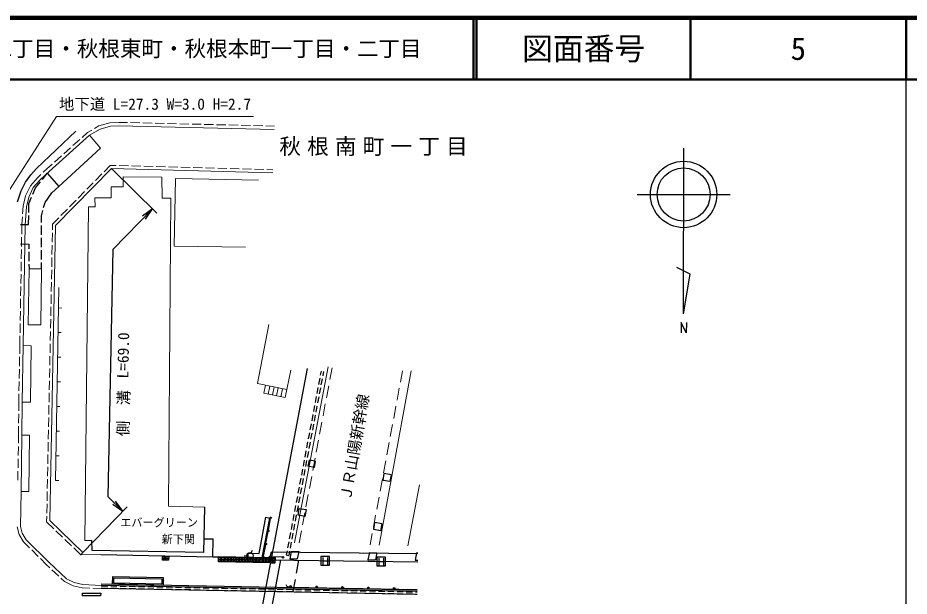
# Model space of a CAD drawing. Units: millimetres at full size, sheet at 1:1000; details may follow other scales. Extents: x 40000 to 680000, y 20000 to 380000.
# Drawn here: x 434717 to 579500, y 286120 to 380000 of the extents above; entities that cross this region are included whole.
import ezdxf
from ezdxf.enums import TextEntityAlignment as Align

# ---------------------------------------------------------------- set-up
doc = ezdxf.new("R2010")
doc.units = ezdxf.units.MM
doc.header["$LTSCALE"] = 1000
for name, color, linetype, lineweight in [('M-BGD', 7, 'Continuous', 25), ('M-BMK-SRVR', 3, 'Continuous', 25), ('M-STR-HTXT', 7, 'Continuous', 13), ('M-STR-STR3', 7, 'Continuous', 25), ('M-STR-STRC', 7, 'Continuous', 25), ('M-TTL', 2, 'Continuous', 140), ('M-TTL-BAND', 7, 'Continuous', 25), ('M-TTL-LINE', 7, 'Continuous', 50), ('M-WORK', 1, 'Continuous', 13)]:
    doc.layers.add(name, color=color, linetype=linetype, lineweight=lineweight)
doc.layers.add('M-BMK-HTXT', color=7, linetype='Continuous')
doc.layers.add('M-TTL-TXT', color=7, linetype='Continuous')
doc.styles.add('ＭＳ ゴシック', font='')
doc.styles.get('ＭＳ ゴシック').set_extended_font_data('MS Gothic')

# ---------------------------------------------------------------- blocks, each defined once
blk = doc.blocks.new('open_arrow')
at = {"color": 0, "linetype": 'Continuous', "lineweight": -2}
blk.add_lwpolyline([(7.5, 1.25), (0, 0), (7.5, -1.25)], dxfattribs=at)

msp = doc.modelspace()

# ---------------------------------------------------------------- linework, layer by layer
at = {"layer": 'M-BGD'}
for p, q in [((472856, 276182), (481765, 323055)), ((483749, 321481), (483563, 320499)), ((483968, 322637), (483842, 321973)), ((484361, 322563), (484235, 321898)), ((483469, 320008), (483283, 319025)), ((484142, 321407), (483956, 320424)), ((483190, 318534), (483004, 317551)), ((483862, 319933), (483676, 318951)), ((483583, 318459), (483397, 317477)), ((482911, 317060), (482725, 316078)), ((483304, 316986), (483118, 316003)), ((482632, 315586), (482446, 314604)), ((483025, 315512), (482839, 314529)), ((482352, 314113), (482166, 313130)), ((482745, 314038), (482559, 313056)), ((482073, 312639), (481887, 311656)), ((482466, 312564), (482280, 311582)), ((481794, 311165), (481608, 310182)), ((482187, 311091), (482001, 310108)), ((481515, 309691), (481328, 308709)), ((481908, 309617), (481721, 308634)), ((481235, 308217), (481049, 307235)), ((481628, 308143), (481442, 307160)), ((482024, 308205), (481849, 307212)), ((482846, 307023), (481849, 307212)), ((483022, 308015), (482024, 308205)), ((483022, 308015), (482846, 307023)), ((480956, 306744), (480770, 305761)), ((481349, 306669), (481163, 305687)), ((494052, 304903), (494240, 306023)), ((495345, 305837), (494240, 306023)), ((495345, 305837), (495157, 304717)), ((480677, 305270), (480491, 304287)), ((481070, 305195), (480884, 304213)), ((495157, 304717), (494052, 304903)), ((480398, 303796), (480211, 302814)), ((480791, 303722), (480604, 302739)), ((480118, 302322), (479932, 301340)), ((480511, 302248), (480325, 301265)), ((464950, 293208), (465080, 300587)), ((479839, 300849), (479653, 299866)), ((480232, 300774), (480046, 299792)), ((480235, 299243), (480424, 300363)), ((480424, 300363), (481528, 300177)), ((481528, 300177), (481340, 299058)), ((473896, 293040), (475028, 298919)), ((474431, 292381), (475666, 298796)), ((475028, 298919), (475666, 298796)), ((475409, 296844), (475753, 298722)), ((479560, 299375), (479374, 298392)), ((479953, 299300), (479767, 298318)), ((481340, 299058), (480235, 299243)), ((479281, 297901), (479094, 296919)), ((479674, 297827), (479487, 296844)), ((492544, 296933), (492732, 298052)), ((493648, 296747), (492544, 296933)), ((493837, 297867), (492732, 298052)), ((493837, 297867), (493648, 296747)), ((464989, 295447), (466438, 295420)), ((466409, 292526), (466438, 295420)), ((475020, 294719), (475364, 296598)), ((479001, 296427), (478815, 295445)), ((479394, 296353), (479208, 295370)), ((446768, 293529), (446763, 295133)), ((474632, 292595), (474975, 294474)), ((478722, 294953), (478536, 293971)), ((479115, 294879), (478929, 293897)), ((464950, 293208), (446768, 293529)), ((448190, 292861), (466409, 292526)), ((458205, 291969), (458219, 292577)), ((458219, 292577), (459225, 292554)), ((458456, 291963), (458470, 292572)), ((458708, 291957), (458722, 292566)), ((458959, 291951), (458973, 292560)), ((459225, 292554), (459211, 291945)), ((466409, 292526), (467333, 292495)), ((467320, 291695), (467333, 292495)), ((475739, 292356), (467333, 292495)), ((471956, 292653), (471456, 292636)), ((472092, 293073), (472080, 292423)), ((472092, 293073), (473896, 293040)), ((472636, 293136), (472817, 293602)), ((475859, 293258), (475564, 292014)), ((477675, 292434), (475818, 292485)), ((499712, 292973), (475859, 293258)), ((478443, 293480), (478317, 292815)), ((478317, 292815), (478710, 292741)), ((478836, 293405), (478710, 292741)), ((479117, 293377), (478876, 292196)), ((479117, 293377), (480347, 293346)), ((480347, 293346), (480107, 292164)), ((491816, 293206), (491571, 292027)), ((491816, 293206), (493048, 293179)), ((493048, 293179), (492803, 292000)), ((499488, 293151), (499251, 291988)), ((499488, 293151), (499716, 293151)), ((459211, 291945), (458205, 291969)), ((458212, 292273), (459218, 292250)), ((475726, 291556), (467320, 291695)), ((475728, 291656), (467321, 291795)), ((475733, 291956), (467326, 292095)), ((475738, 292256), (467331, 292395)), ((467568, 291791), (467578, 292390)), ((467816, 291786), (467826, 292386)), ((468063, 291782), (468073, 292382)), ((468310, 291778), (468320, 292378)), ((468557, 291774), (468567, 292374)), ((468805, 291770), (468815, 292370)), ((469052, 291766), (469062, 292366)), ((469299, 291762), (469309, 292362)), ((469546, 291758), (469556, 292358)), ((469794, 291754), (469804, 292354)), ((470041, 291750), (470051, 292350)), ((470288, 291746), (470298, 292346)), ((470535, 291742), (470545, 292341)), ((470783, 291737), (470793, 292337)), ((471030, 291733), (471040, 292333)), ((471277, 291729), (471287, 292329)), ((471524, 291725), (471534, 292325)), ((471772, 291721), (471782, 292321)), ((472019, 291717), (472029, 292317)), ((472266, 291713), (472276, 292313)), ((472513, 291709), (472523, 292309)), ((472761, 291705), (472771, 292305)), ((473008, 291701), (473018, 292301)), ((473255, 291697), (473265, 292296)), ((473502, 291692), (473512, 292292)), ((473750, 291688), (473760, 292288)), ((473997, 291684), (474007, 292284)), ((474244, 291680), (474254, 292280)), ((474491, 291676), (474501, 292276)), ((477390, 291990), (474678, 277574)), ((474739, 291672), (474749, 292272)), ((474986, 291668), (474996, 292268)), ((475233, 291664), (475243, 292264)), ((475480, 291660), (475490, 292260)), ((475564, 292014), (499683, 291698)), ((475726, 291556), (475739, 292356)), ((475726, 291556), (476521, 291503)), ((475739, 292356), (476549, 292339)), ((475850, 292203), (475828, 291648)), ((475828, 291648), (476429, 291624)), ((475839, 291930), (476440, 291907)), ((475850, 292215), (476451, 292191)), ((476128, 291636), (476150, 292197)), ((476429, 291624), (476451, 292191)), ((476521, 291503), (476549, 292339)), ((478876, 292196), (480107, 292164)), ((479986, 289835), (480368, 291951)), ((491571, 292027), (492803, 292000)), ((499251, 291988), (499689, 291989)), ((450103, 288052), (450130, 289302)), ((450130, 289302), (458337, 289122)), ((450307, 288247), (450326, 289097)), ((458114, 288076), (450307, 288247)), ((450326, 289097), (458133, 288927)), ((458133, 288927), (458114, 288076)), ((458337, 289122), (458310, 287872)), ((479452, 286882), (479808, 288851)), ((499559, 286370), (448267, 287370)), ((448269, 287460), (449317, 287439)), ((449323, 287739), (448275, 287760)), ((499571, 286869), (448277, 287870)), ((499576, 287069), (448281, 288069)), ((449817, 287429), (450816, 287410)), ((450822, 287710), (449823, 287729)), ((458310, 287872), (450103, 288052)), ((451316, 287400), (452316, 287381)), ((452322, 287681), (451322, 287700)), ((452816, 287371), (453816, 287351)), ((453822, 287651), (452822, 287671)), ((454316, 287342), (455316, 287322)), ((455321, 287622), (454322, 287642)), ((455816, 287312), (456815, 287293)), ((456821, 287593), (455821, 287612)), ((457315, 287283), (458315, 287264)), ((458321, 287564), (457321, 287583)), ((458815, 287254), (459815, 287234)), ((459821, 287534), (458821, 287554)), ((460315, 287225), (461314, 287205)), ((461320, 287505), (460321, 287525)), ((461814, 287195), (462814, 287176)), ((462820, 287476), (461820, 287495)), ((463314, 287166), (464314, 287147)), ((464320, 287447), (463320, 287466)), ((464814, 287137), (465814, 287117)), ((465819, 287417), (464820, 287437)), ((466314, 287108), (467313, 287088)), ((467319, 287388), (466319, 287408)), ((467813, 287079), (468813, 287059)), ((468819, 287359), (467819, 287378)), ((469313, 287049), (470313, 287030)), ((470319, 287330), (469319, 287349)), ((470813, 287020), (471813, 287001)), ((471818, 287300), (470819, 287320)), ((472312, 286991), (473312, 286971)), ((473318, 287271), (472318, 287291)), ((473812, 286962), (474812, 286942)), ((474818, 287242), (473818, 287261)), ((475312, 286932), (476312, 286913)), ((476317, 287213), (475318, 287232)), ((476812, 286903), (477811, 286884)), ((477817, 287184), (476817, 287203)), ((478311, 286874), (479311, 286854)), ((479317, 287154), (478317, 287174)), ((479811, 286845), (480811, 286825)), ((480817, 287125), (479817, 287145)), ((481311, 286815), (482311, 286796)), ((482316, 287096), (481317, 287115)), ((482810, 286786), (483810, 286767)), ((483816, 287067), (482816, 287086)), ((484310, 286757), (485310, 286737)), ((485316, 287037), (484316, 287057)), ((485810, 286728), (486810, 286708)), ((486816, 287008), (485816, 287028)), ((487310, 286698), (488309, 286679)), ((488315, 286979), (487315, 286998)), ((489815, 286950), (488815, 286969)), ((491315, 286920), (490315, 286940)), ((492814, 286891), (491815, 286911)), ((494314, 286862), (493314, 286881)), ((495814, 286833), (494814, 286852)), ((497314, 286803), (496314, 286823)), ((498813, 286774), (497813, 286794)), ((499568, 286759), (499313, 286764)), ((445196, 286175), (445199, 286625)), ((448171, 286157), (445196, 286175)), ((445199, 286625), (448174, 286606)), ((448174, 286606), (448171, 286157)), ((488809, 286669), (489809, 286650)), ((490309, 286640), (491309, 286620)), ((491809, 286611), (492809, 286591)), ((493308, 286581), (494308, 286562)), ((494808, 286552), (495808, 286533)), ((496308, 286523), (497308, 286503)), ((497808, 286494), (498807, 286474)), ((499307, 286464), (499561, 286459))]:
    msp.add_line(p, q, dxfattribs=at)
for centre, radius in [((475776, 298845), 125), ((475387, 296721), 125), ((474998, 294596), 125), ((472455, 292670), 500), ((474609, 292472), 125), ((475693, 292488), 125), ((477800, 292431), 125)]:
    msp.add_circle(centre, radius, dxfattribs=at)
at = {"layer": 'M-BMK-SRVR'}
for p, q in [((542837, 331933), (542881, 358866)), ((535327, 351337), (550410, 351312)), ((543925, 338395), (541772, 339476)), ((542837, 331933), (543925, 338395)), ((542442, 330536), (542448, 328867)), ((543302, 328867), (542442, 330536)), ((543305, 330530), (543302, 328867))]:
    msp.add_line(p, q, dxfattribs=at)
for radius in [5387, 4309]:
    msp.add_circle((542869, 351325), radius, dxfattribs=at)
at = {"layer": 'M-STR-HTXT'}
msp.add_lwpolyline([(428976, 345322), (441000, 364000), (473000, 364000)], dxfattribs=at)
at = {"layer": 'M-STR-STR3'}
for p, q in [((438699, 353778), (439490, 354777)), ((439490, 354777), (441400, 352633)), ((437597, 352387), (438388, 353386)), ((437145, 351366), (437597, 352387)), ((440246, 351608), (441400, 352633)), ((436490, 349887), (436942, 350908)), ((439136, 350031), (440246, 351608)), ((436484, 348426), (436490, 349887)), ((438907, 349186), (439136, 350031)), ((436475, 346464), (436482, 347926)), ((438546, 347859), (438776, 348703)), ((438549, 346784), (438546, 347859)), ((435164, 346477), (436475, 346464)), ((438554, 344784), (438550, 346284)), ((435161, 343287), (436499, 343273)), ((436499, 343273), (436507, 342505)), ((438560, 342784), (438556, 344284)), ((436512, 342005), (436526, 340505)), ((438565, 340784), (438561, 342284)), ((438570, 339209), (438567, 340284)), ((436531, 340005), (436539, 339237)), ((438570, 339209), (436539, 339237))]:
    msp.add_line(p, q, dxfattribs=at)
at = {"layer": 'M-STR-STRC'}
for p, q in [((437769, 355556), (444141, 361591)), ((436817, 354537), (437769, 355556)), ((449926, 355540), (457313, 348291)), ((435233, 351924), (435985, 353340)), ((435985, 353340), (436817, 354537)), ((434662, 350150), (435233, 351924)), ((456599, 348992), (450133, 342403)), ((450133, 342403), (449331, 302288)), ((449331, 302288), (451799, 299903)), ((445299, 293181), (452494, 300621)), ((485333, 292566), (483933, 292561)), ((483933, 292561), (483938, 291161)), ((485338, 291166), (485333, 292566)), ((483938, 291161), (485338, 291166)), ((484316, 291222), (484312, 292411)), ((484314, 291862), (485008, 291865)), ((485006, 292421), (485010, 291228)), ((494429, 292447), (493029, 292442)), ((493029, 292442), (493034, 291042)), ((493034, 291042), (494434, 291047)), ((493412, 291103), (493408, 292292)), ((493410, 291743), (494104, 291745)), ((494102, 292302), (494106, 291109)), ((494434, 291047), (494429, 292447)), ((478349, 287930), (478349, 287975)), ((478362, 287855), (478349, 287930)), ((478405, 287764), (478362, 287855)), ((478449, 287703), (478405, 287764)), ((478508, 287657), (478449, 287703)), ((478598, 287610), (478508, 287657)), ((478672, 287594), (478598, 287610)), ((478792, 287591), (478672, 287594)), ((478792, 287591), (479042, 287587)), ((479042, 287587), (499578, 287194))]:
    msp.add_line(p, q, dxfattribs=at)
for centre in [(479045, 287712), (483245, 287631), (487446, 287551), (491647, 287471), (495848, 287391)]:
    msp.add_circle(centre, 125, dxfattribs=at)
at = {"layer": 'M-TTL'}
msp.add_line((680000, 380000), (40000, 380000), dxfattribs=at)
at = {"layer": 'M-TTL-BAND'}
msp.add_line((579000, 20000), (579000, 370000), dxfattribs=at)
at = {"layer": 'M-TTL-LINE'}
for p, q in [((508747, 380000), (508747, 370000)), ((509247, 380000), (509247, 370000)), ((543997, 380000), (543997, 370000)), ((579000, 380000), (579000, 370000)), ((40000, 370000), (680000, 370000))]:
    msp.add_line(p, q, dxfattribs=at)
at = {"layer": 'M-WORK'}
for p, q in [((447187, 362037), (447891, 362445)), ((447891, 362445), (449652, 362977)), ((448111, 361937), (449743, 362430)), ((449652, 362977), (451129, 363034)), ((449743, 362430), (451133, 362484)), ((451129, 363034), (452512, 363001)), ((451133, 362484), (476375, 361886)), ((453012, 362989), (454511, 362954)), ((455011, 362942), (456511, 362906)), ((457011, 362895), (458510, 362859)), ((459010, 362847), (460510, 362812)), ((461009, 362800), (462509, 362765)), ((463009, 362753), (464508, 362717)), ((465008, 362705), (466508, 362670)), ((467008, 362658), (468507, 362623)), ((469007, 362611), (470507, 362575)), ((471007, 362563), (472506, 362528)), ((473006, 362516), (474506, 362481)), ((475005, 362469), (476388, 362436)), ((439794, 355056), (446375, 360931)), ((445162, 360586), (446050, 361379)), ((446050, 361379), (446754, 361787)), ((446375, 360931), (448111, 361937)), ((448129, 358868), (446375, 360931)), ((443670, 359254), (444789, 360253)), ((441400, 352633), (448129, 358868)), ((442178, 357922), (443297, 358921)), ((439425, 355464), (440313, 356257)), ((440686, 356590), (441805, 357589)), ((438287, 353669), (439794, 355056)), ((438842, 354927), (439425, 355464)), ((440860, 346301), (449926, 355540)), ((448720, 355025), (449721, 356046)), ((449721, 356046), (450695, 356020)), ((449926, 355540), (476146, 354829)), ((451195, 356006), (452694, 355965)), ((453194, 355952), (454694, 355911)), ((455193, 355898), (456693, 355857)), ((457193, 355843), (458692, 355803)), ((459192, 355789), (460691, 355748)), ((461191, 355735), (462691, 355694)), ((463191, 355681), (464690, 355640)), ((465190, 355626), (466689, 355586)), ((467189, 355572), (468689, 355532)), ((469188, 355518), (470688, 355477)), ((471188, 355464), (472687, 355423)), ((473187, 355409), (474686, 355369)), ((475186, 355355), (476160, 355329)), ((436770, 352751), (437891, 354052)), ((437234, 352446), (438287, 353669)), ((437891, 354052), (438474, 354589)), ((447319, 353598), (448369, 354668)), ((451812, 354180), (451809, 352587)), ((458122, 354122), (451812, 354180)), ((458149, 350732), (458122, 354122)), ((460335, 353917), (460103, 342925)), ((473806, 353634), (460335, 353917)), ((435971, 351103), (436770, 352751)), ((436491, 350916), (437234, 352446)), ((445918, 352170), (446969, 353241)), ((451809, 352587), (449880, 352554)), ((449880, 352554), (449894, 350802)), ((435561, 349420), (435971, 351103)), ((436107, 349337), (436491, 350916)), ((443116, 349315), (444167, 350386)), ((444517, 350743), (445568, 351813)), ((449894, 350802), (447249, 350775)), ((447249, 350775), (447254, 349306)), ((459570, 350724), (458149, 350732)), ((459197, 300724), (459570, 350724)), ((435482, 348176), (435561, 349420)), ((435921, 346410), (436107, 349337)), ((441716, 347888), (442766, 348958)), ((446176, 349303), (445589, 295130)), ((447254, 349306), (446176, 349303)), ((435372, 346432), (435450, 347677)), ((440364, 346510), (441365, 347531)), ((435345, 344870), (435372, 346432)), ((435592, 326800), (435921, 346410)), ((439902, 298401), (440860, 346301)), ((440345, 345597), (440364, 346510)), ((440305, 343597), (440335, 345097)), ((435312, 342870), (435337, 344370)), ((435278, 340871), (435303, 342370)), ((440265, 341597), (440295, 343097)), ((460103, 342925), (471722, 342785)), ((435245, 338871), (435270, 340371)), ((440225, 339598), (440255, 341097)), ((436539, 339237), (436413, 330177)), ((438444, 330149), (438570, 339209)), ((440186, 337598), (440215, 339098)), ((435211, 336871), (435236, 338371)), ((435177, 334871), (435203, 336371)), ((440146, 335599), (440176, 337098)), ((440852, 304910), (441400, 336245)), ((440106, 333599), (440136, 335099)), ((435144, 332872), (435169, 334371)), ((440066, 331599), (440096, 333099)), ((435110, 330872), (435135, 332372)), ((441342, 332906), (441842, 332897)), ((435077, 328872), (435102, 330372)), ((436413, 330177), (438444, 330149)), ((440026, 329600), (440056, 331099)), ((475471, 330207), (473651, 320623)), ((439986, 327600), (440016, 329100)), ((441272, 328906), (441772, 328897)), ((435042, 326810), (435068, 328372)), ((435017, 325469), (435042, 326810)), ((435421, 317623), (435592, 326800)), ((435592, 326800), (436884, 326782)), ((436884, 326782), (436789, 317596)), ((439946, 325601), (439976, 327100)), ((434980, 323470), (435008, 324969)), ((439906, 323601), (439936, 325101)), ((441202, 324907), (441702, 324898)), ((434943, 321470), (434971, 322970)), ((439866, 321601), (439896, 323101)), ((479661, 294791), (485129, 323333)), ((485756, 323201), (485395, 321271)), ((478119, 318359), (479060, 322832)), ((493392, 294423), (498601, 322680)), ((496863, 320875), (497205, 322709)), ((434905, 319470), (434933, 320970)), ((439826, 319602), (439856, 321101)), ((441132, 320907), (441632, 320899)), ((473651, 320623), (478393, 319663)), ((474694, 319079), (474963, 320358)), ((475379, 318935), (475649, 320219)), ((476064, 318791), (476335, 320080)), ((485210, 320289), (484842, 318323)), ((434871, 317630), (434896, 318970)), ((439786, 317602), (439816, 319102)), ((474694, 319079), (478119, 318359)), ((476749, 318647), (477021, 319941)), ((477434, 318503), (477707, 319802)), ((496315, 317925), (496681, 319892)), ((434861, 316192), (434871, 317630)), ((435385, 312248), (435421, 317623)), ((436789, 317596), (435421, 317623)), ((439746, 315603), (439776, 317102)), ((484657, 317340), (484289, 315374)), ((434848, 314192), (434858, 315692)), ((441062, 316908), (441562, 316899)), ((495766, 314976), (496132, 316942)), ((439706, 313603), (439736, 315103)), ((484105, 314391), (483736, 312426)), ((434835, 312254), (434844, 313692)), ((439666, 311603), (439696, 313103)), ((440992, 312909), (441492, 312900)), ((495217, 312027), (495583, 313993)), ((434814, 310929), (434835, 312254)), ((435242, 303097), (435385, 312248)), ((435385, 312248), (436630, 312237)), ((436630, 312237), (436493, 303092)), ((483552, 311443), (483183, 309477)), ((434783, 308930), (434806, 310430)), ((439626, 309604), (439656, 311103)), ((494669, 309077), (495034, 311043)), ((434752, 306930), (434775, 308430)), ((439586, 307604), (439616, 309104)), ((440922, 308909), (441422, 308901)), ((482999, 308494), (482630, 306528)), ((439546, 305605), (439576, 307104)), ((494120, 306128), (494486, 308094)), ((434721, 304930), (434744, 306430)), ((482446, 305545), (482078, 303580)), ((439506, 303605), (439536, 305105)), ((440852, 304910), (441352, 304901)), ((493571, 303178), (493937, 305145)), ((498049, 294299), (499972, 304204)), ((435139, 297422), (435242, 303097)), ((436493, 303092), (435242, 303097)), ((439466, 301605), (439496, 303105)), ((481893, 302597), (481525, 300631)), ((493023, 300229), (493388, 302195)), ((439426, 299606), (439456, 301105)), ((465080, 300587), (459197, 300724)), ((439398, 298193), (439416, 299106)), ((445299, 293181), (439902, 298401)), ((481340, 299648), (480972, 297682)), ((492474, 297280), (492840, 299246)), ((434908, 296149), (434588, 297356)), ((435419, 296367), (435139, 297422)), ((440557, 297071), (439398, 298193)), ((435654, 294920), (434908, 296149)), ((436090, 295263), (435419, 296367)), ((441995, 295681), (440917, 296724)), ((480788, 296700), (480426, 294770)), ((491950, 294462), (492291, 296296)), ((436613, 293969), (435654, 294920)), ((439727, 291650), (436090, 295263)), ((443433, 294291), (442354, 295334)), ((444951, 292822), (443792, 293943)), ((445589, 295130), (446763, 295133)), ((438032, 292559), (436968, 293616)), ((445299, 293181), (444951, 292822)), ((444951, 292822), (448190, 292861)), ((439345, 291255), (438387, 292207)), ((439902, 290729), (439345, 291255)), ((442598, 288945), (439727, 291650)), ((441358, 289358), (440266, 290387)), ((442279, 288489), (441722, 289015)), ((443683, 287816), (442288, 288483)), ((443864, 288339), (442598, 288945)), ((445253, 288029), (443864, 288339)), ((445180, 287482), (443683, 287816)), ((446393, 287438), (445180, 287482)), ((448277, 287870), (445253, 288029)), ((448267, 287370), (446893, 287420))]:
    msp.add_line(p, q, dxfattribs=at)

# ---------------------------------------------------------------- block references
at = {"layer": 'M-STR-STRC', "xscale": 267, "yscale": 267}
for p, rotation in [((456599, 348992), 225.5), ((451799, 299903), 136)]:
    msp.add_blockref('open_arrow', p, dxfattribs=dict(at, rotation=rotation))

# ---------------------------------------------------------------- texts
at = {"layer": 'M-BMK-HTXT', "insert": (493000, 359000), "char_height": 2566, "attachment_point": 5, "style": 'ＭＳ ゴシック'}
msp.add_mtext('\\T1.29;秋根南町一丁目', dxfattribs=at)
at = {"layer": 'M-STR-HTXT', "style": 'ＭＳ ゴシック'}
msp.add_text('地下道 L=27.3 W=3.0 H=2.7', height=1833, dxfattribs=at).set_placement((457000, 366000), align=Align.MIDDLE_CENTER)
for s, rotation, p in [('側\u3000溝', 88.855, (451854, 315844)), ('ＪＲ山陽新幹線', 80.098, (489390, 310291))]:
    msp.add_text(s, height=1833, rotation=rotation, dxfattribs=at).set_placement(p, align=Align.MIDDLE_CENTER)
at = {"layer": 'M-STR-STRC', "style": 'ＭＳ ゴシック'}
msp.add_text('L=69.0', height=1833, rotation=88.855, dxfattribs=at).set_placement((453290, 325175), align=Align.BOTTOM_CENTER)
at = {"layer": 'M-TTL-TXT', "style": 'ＭＳ ゴシック'}
msp.add_text('下関市秋根南町一丁目・二丁目・秋根東町・秋根本町一丁目・二丁目', height=2566, dxfattribs=at).set_placement((391799, 375000), align=Align.MIDDLE_LEFT)
for s, p in [('図面番号', (526622, 375000)), ('5', (561497, 375000))]:
    msp.add_text(s, height=3666, dxfattribs=at).set_placement(p, align=Align.MIDDLE_CENTER)
at = {"layer": 'M-WORK', "style": 'ＭＳ ゴシック'}
for s, p in [('エバーグリーン', (457661, 298069)), ('新下関', (460797, 295364))]:
    msp.add_text(s, height=1320, dxfattribs=at).set_placement(p, align=Align.MIDDLE_CENTER)

doc.saveas('drawing.dxf')
